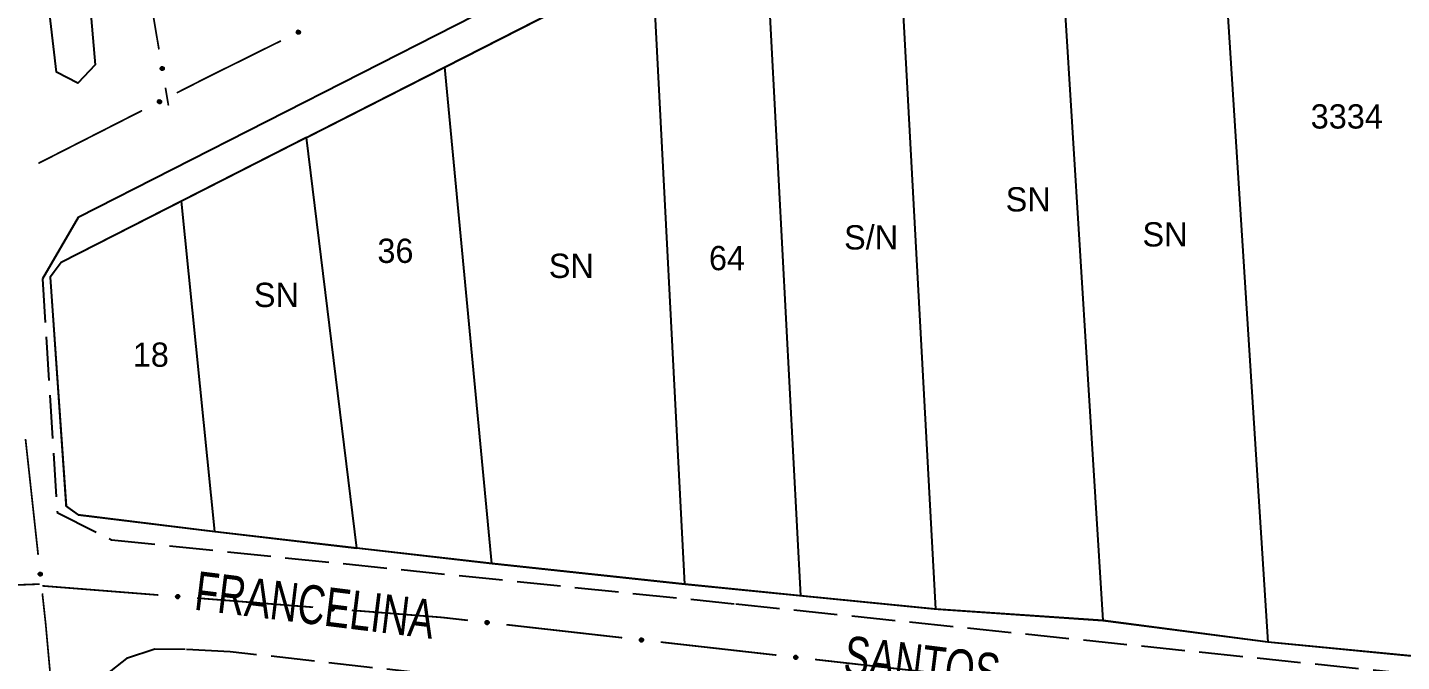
# Model space of a CAD drawing. Extents: x 203555 to 204724, y 4873703 to 4874787.
# Drawn here: x 203718.5 to 203860, y 4874464 to 4874529.3 of the extents above; entities that cross this region are included whole.
import ezdxf
from ezdxf.enums import TextEntityAlignment as Align

# ---------------------------------------------------------------- set-up
doc = ezdxf.new("R2010")
doc.units = 0
doc.header["$LTSCALE"] = 1.5
doc.header["$MEASUREMENT"] = 0
doc.linetypes.add('TRACO_11', pattern=[8, 3, -1, 3, -1])
for name, color, linetype in [('CD_MALHA_LOTES', 7, 'CONTINUOUS'), ('RU-QUADRA', 210, 'CONTINUOUS'), ('SV-EIXO-RUA-N-PAV', 6, 'CONTINUOUS'), ('SV-EIXO-RUA-PAV', 20, 'CONTINUOUS'), ('SV-RUA-PAVIM', 7, 'CONTINUOUS'), ('SV-TXT-RUA-N-PAV', 7, 'CONTINUOUS'), ('Th_NmrPort', 1, 'CONTINUOUS')]:
    doc.layers.add(name, color=color, linetype=linetype)
doc.styles.add('ARIAL', font='ARIAL.SHX')

msp = doc.modelspace()

# ---------------------------------------------------------------- linework, layer by layer
at = {"layer": 'CD_MALHA_LOTES', "linetype": 'Continuous', "flags": 128}
for points in [[(203846.294139, 4874466.003612), (203839.945466, 4874565.416091)], [(203829.29268, 4874468.204952), (203823.76389, 4874557.193845)], [(203812.07095, 4874469.391335), (203807.717687, 4874549.037904)], [(203798.139042, 4874470.770442), (203794.356061, 4874542.221238)], [(203761.480033, 4874525.24808), (203782.866752, 4874536.138822)], [(203786.197407, 4874471.952533), (203782.866752, 4874536.138822)], [(203747.222221, 4874517.987585), (203761.480033, 4874525.24808)], [(203766.311202, 4874474.082995), (203761.480033, 4874525.24808)], [(203747.222221, 4874517.987585), (203734.328414, 4874511.421681)], [(203752.403651, 4874475.68924), (203747.222221, 4874517.987585)], [(203734.328414, 4874511.421681), (203721.936061, 4874505.111133), (203720.811815, 4874503.598498), (203722.443025, 4874480.000167), (203723.678974, 4874479.120843), (203737.788939, 4874477.377159)], [(203737.788939, 4874477.377159), (203734.328414, 4874511.421681)], [(203737.788939, 4874477.377159), (203752.403651, 4874475.68924)], [(203766.311202, 4874474.082995), (203752.403651, 4874475.68924)], [(203786.197407, 4874471.952533), (203766.311202, 4874474.082995)], [(203798.139042, 4874470.770442), (203786.197407, 4874471.952533)], [(203812.07095, 4874469.391335), (203798.139042, 4874470.770442)], [(203829.29268, 4874468.204952), (203812.07095, 4874469.391335)], [(203846.294139, 4874466.003612), (203829.29268, 4874468.204952)], [(203864.879671, 4874464.191479), (203846.294139, 4874466.003612)]]:
    msp.add_lwpolyline(points, dxfattribs=at)
at = {"layer": 'RU-QUADRA', "linetype": 'Continuous', "const_width": 0.18, "flags": 128}
msp.add_lwpolyline([(203864.879671, 4874464.191479), (203846.294139, 4874466.003612), (203829.29268, 4874468.204952), (203812.07095, 4874469.391335), (203798.139042, 4874470.770442), (203786.197407, 4874471.952533), (203766.311202, 4874474.082995), (203752.403651, 4874475.68924), (203737.788939, 4874477.377159), (203723.678974, 4874479.120843), (203722.443025, 4874480.000167), (203720.811815, 4874503.598498), (203721.936061, 4874505.111133), (203734.328414, 4874511.421681), (203747.222221, 4874517.987585), (203761.480033, 4874525.24808), (203782.866752, 4874536.138822), (203794.356061, 4874542.221238), (203807.717687, 4874549.037904), (203823.76389, 4874557.193845), (203839.945466, 4874565.416091), (203857.366509, 4874574.795304), (203872.011302, 4874582.679827)], dxfattribs=at)
at = {"layer": 'SV-EIXO-RUA-N-PAV', "const_width": 0.18}
msp.add_lwpolyline([(203719.717749, 4874471.970587), (203707.726074, 4874471.523692)], dxfattribs=at)
at = {"layer": 'SV-EIXO-RUA-PAV', "const_width": 0.18}
for points in [[(203730.013648, 4874538.89033), (203732.015948, 4874527.058559)], [(203744.582314, 4874527.946587), (203737.414891, 4874524.39299)], [(203736.96741, 4874524.17113), (203733.848292, 4874522.582145)], [(203737.414891, 4874524.39299), (203736.96741, 4874524.17113)], [(203732.683381, 4874523.114636), (203732.85024, 4874522.128655)], [(203732.85024, 4874522.128655), (203732.993666, 4874521.281135)], [(203730.284134, 4874520.766442), (203719.59166, 4874515.319333)], [(203718.266529, 4874486.914111), (203719.5679, 4874474.984885)], [(203719.988687, 4874471.789962), (203731.951464, 4874470.845532)], [(203720.00169, 4874471.008476), (203720.327032, 4874468.02617)], [(203735.939057, 4874470.530722), (203747.901835, 4874469.586292)], [(203720.327032, 4874468.02617), (203720.349936, 4874467.816218)], [(203751.889427, 4874469.271482), (203760.861511, 4874468.563159)], [(203760.861511, 4874468.563159), (203761.171122, 4874468.538717)], [(203761.171122, 4874468.538717), (203763.843615, 4874468.237407)], [(203720.349936, 4874467.816218), (203721.141391, 4874459.063124)], [(203767.818432, 4874467.789265), (203779.742883, 4874466.444842)], [(203783.7177, 4874465.996701), (203795.642151, 4874464.652277)], [(203799.616967, 4874464.204136), (203811.541418, 4874462.859713)]]:
    msp.add_lwpolyline(points, dxfattribs=at)
at = {"layer": 'SV-EIXO-RUA-PAV'}
for points in [[(203746.551795, 4874528.800184), (203746.536831, 4874528.753621), (203746.514449, 4874528.716663), (203746.486908, 4874528.691211), (203746.456707, 4874528.675065), (203746.423949, 4874528.662027), (203746.388023, 4874528.656169), (203746.346708, 4874528.658499), (203746.299893, 4874528.673182), (203746.26354, 4874528.698599), (203746.237142, 4874528.724264), (203746.218493, 4874528.754787), (203746.206361, 4874528.786822), (203746.201509, 4874528.824342), (203746.20428, 4874528.866187), (203746.220184, 4874528.912904), (203746.242375, 4874528.948986), (203746.26966, 4874528.972906), (203746.300464, 4874528.99146), (203746.334067, 4874529.004369), (203746.369366, 4874529.009917), (203746.411493, 4874529.007051), (203746.457394, 4874528.990743), (203746.493635, 4874528.969021), (203746.517931, 4874528.942079), (203746.535515, 4874528.911341), (203746.548991, 4874528.878644), (203746.556384, 4874528.842775), (203746.551795, 4874528.800184)], [(203732.434228, 4874525.246632), (203732.474494, 4874525.218871), (203732.503425, 4874525.186779), (203732.51985, 4874525.153067), (203732.526597, 4874525.119492), (203732.529631, 4874525.084366), (203732.524876, 4874525.048276), (203732.510726, 4874525.00939), (203732.483162, 4874524.968802), (203732.448338, 4874524.941326), (203732.416149, 4874524.923454), (203732.381544, 4874524.914403), (203732.347371, 4874524.912028), (203732.310047, 4874524.918207), (203732.27078, 4874524.932931), (203732.230638, 4874524.961636), (203732.202491, 4874524.993293), (203732.187459, 4874525.026318), (203732.17858, 4874525.061165), (203732.175913, 4874525.097063), (203732.180785, 4874525.132462), (203732.195681, 4874525.171972), (203732.224537, 4874525.211217), (203732.255791, 4874525.23965), (203732.288596, 4874525.255141), (203732.3231, 4874525.26311), (203732.358294, 4874525.266581), (203732.394771, 4874525.263312), (203732.434228, 4874525.246632)], [(203732.244206, 4874521.641428), (203732.22975, 4874521.594705), (203732.207771, 4874521.557505), (203732.180509, 4874521.531754), (203732.150486, 4874521.515281), (203732.117872, 4874521.501887), (203732.082011, 4874521.495638), (203732.040673, 4874521.497519), (203731.993702, 4874521.511691), (203731.957074, 4874521.536711), (203731.930398, 4874521.562087), (203731.911418, 4874521.592405), (203731.898937, 4874521.624306), (203731.893678, 4874521.661771), (203731.895993, 4874521.703644), (203731.911387, 4874521.750531), (203731.933185, 4874521.786853), (203731.960208, 4874521.811068), (203731.990808, 4874521.829956), (203732.024268, 4874521.843231), (203732.059505, 4874521.849162), (203732.101661, 4874521.846755), (203732.147737, 4874521.830948), (203732.184212, 4874521.809621), (203732.208799, 4874521.782946), (203732.226717, 4874521.752401), (203732.240548, 4874521.719853), (203732.248331, 4874521.684066), (203732.244206, 4874521.641428)], [(203719.878644, 4874473.151452), (203719.917204, 4874473.121366), (203719.944193, 4874473.087624), (203719.958602, 4874473.053002), (203719.963358, 4874473.019088), (203719.964316, 4874472.983844), (203719.957442, 4874472.948098), (203719.941025, 4874472.910113), (203719.911116, 4874472.87122), (203719.874733, 4874472.845845), (203719.841547, 4874472.829902), (203719.806468, 4874472.822907), (203719.772215, 4874472.82255), (203719.73532, 4874472.830918), (203719.696989, 4874472.847932), (203719.658608, 4874472.878952), (203719.632376, 4874472.912214), (203719.619318, 4874472.946067), (203719.612509, 4874472.981377), (203719.611962, 4874473.01737), (203719.618912, 4874473.05242), (203719.636111, 4874473.090983), (203719.667231, 4874473.128459), (203719.700106, 4874473.155001), (203719.733767, 4874473.168531), (203719.768681, 4874473.174452), (203719.804019, 4874473.175843), (203719.84024, 4874473.170429), (203719.878644, 4874473.151452)], [(203733.810689, 4874470.809174), (203733.847434, 4874470.841452), (203733.885614, 4874470.86168), (203733.922314, 4874470.869386), (203733.956521, 4874470.867738), (203733.991326, 4874470.862112), (203734.025165, 4874470.848697), (203734.059425, 4874470.825488), (203734.092063, 4874470.788856), (203734.110214, 4874470.748382), (203734.119693, 4874470.712806), (203734.120029, 4874470.677038), (203734.113997, 4874470.643318), (203734.0989, 4874470.608629), (203734.075042, 4874470.57414), (203734.037412, 4874470.542212), (203733.999845, 4874470.522638), (203733.964151, 4874470.516117), (203733.928191, 4874470.516007), (203733.892726, 4874470.522177), (203733.859585, 4874470.535537), (203733.824903, 4874470.559621), (203733.793883, 4874470.597179), (203733.773932, 4874470.634425), (203733.766912, 4874470.670018), (203733.7676, 4874470.705423), (203733.772819, 4874470.740401), (203733.784888, 4874470.774979), (203733.810689, 4874470.809174)], [(203749.76106, 4874469.549934), (203749.797804, 4874469.582212), (203749.835984, 4874469.60244), (203749.872685, 4874469.610145), (203749.906891, 4874469.608498), (203749.941696, 4874469.602871), (203749.975535, 4874469.589457), (203750.009795, 4874469.566248), (203750.042433, 4874469.529616), (203750.060584, 4874469.489142), (203750.070064, 4874469.453565), (203750.0704, 4874469.417798), (203750.064367, 4874469.384078), (203750.04927, 4874469.349389), (203750.025412, 4874469.3149), (203749.987782, 4874469.282972), (203749.950215, 4874469.263398), (203749.914521, 4874469.256877), (203749.878561, 4874469.256767), (203749.843097, 4874469.262937), (203749.809955, 4874469.276297), (203749.775273, 4874469.300381), (203749.744253, 4874469.337939), (203749.724302, 4874469.375185), (203749.717282, 4874469.410778), (203749.717971, 4874469.446183), (203749.72319, 4874469.481161), (203749.735258, 4874469.515738), (203749.76106, 4874469.549934)], [(203765.700581, 4874468.138821), (203765.738385, 4874468.169851), (203765.777221, 4874468.188789), (203765.814159, 4874468.195261), (203765.848291, 4874468.19247), (203765.882888, 4874468.185681), (203765.916259, 4874468.171141), (203765.949723, 4874468.146798), (203765.981116, 4874468.109094), (203765.997902, 4874468.068035), (203766.006185, 4874468.032161), (203766.005323, 4874467.996402), (203765.998165, 4874467.962903), (203765.981915, 4874467.928739), (203765.956916, 4874467.895068), (203765.918238, 4874467.864418), (203765.880037, 4874467.846113), (203765.844145, 4874467.84079), (203765.808201, 4874467.841884), (203765.772963, 4874467.849238), (203765.740287, 4874467.8637), (203765.706431, 4874467.888932), (203765.676686, 4874467.927508), (203765.657993, 4874467.9654), (203765.652168, 4874468.001208), (203765.654042, 4874468.036571), (203765.660429, 4874468.071354), (203765.673649, 4874468.105508), (203765.700581, 4874468.138821)], [(203781.599848, 4874466.346256), (203781.637653, 4874466.377286), (203781.676489, 4874466.396224), (203781.713427, 4874466.402697), (203781.747559, 4874466.399905), (203781.782156, 4874466.393116), (203781.815527, 4874466.378576), (203781.848991, 4874466.354234), (203781.880384, 4874466.316529), (203781.89717, 4874466.27547), (203781.905453, 4874466.239596), (203781.904591, 4874466.203838), (203781.897433, 4874466.170339), (203781.881183, 4874466.136174), (203781.856183, 4874466.102503), (203781.817506, 4874466.071853), (203781.779304, 4874466.053548), (203781.743412, 4874466.048226), (203781.707468, 4874466.049319), (203781.672231, 4874466.056674), (203781.639555, 4874466.071136), (203781.605699, 4874466.096367), (203781.575953, 4874466.134943), (203781.557261, 4874466.172836), (203781.551436, 4874466.208644), (203781.55331, 4874466.244006), (203781.559697, 4874466.27879), (203781.572917, 4874466.312944), (203781.599848, 4874466.346256)], [(203797.499116, 4874464.553691), (203797.53692, 4874464.584721), (203797.575757, 4874464.60366), (203797.612694, 4874464.610132), (203797.646827, 4874464.60734), (203797.681424, 4874464.600552), (203797.714795, 4874464.586011), (203797.748258, 4874464.561669), (203797.779652, 4874464.523964), (203797.796437, 4874464.482905), (203797.80472, 4874464.447031), (203797.803859, 4874464.411273), (203797.796701, 4874464.377774), (203797.780451, 4874464.343609), (203797.755451, 4874464.309938), (203797.716773, 4874464.279289), (203797.678572, 4874464.260983), (203797.64268, 4874464.255661), (203797.606736, 4874464.256755), (203797.571498, 4874464.264109), (203797.538823, 4874464.278571), (203797.504966, 4874464.303803), (203797.475221, 4874464.342378), (203797.456529, 4874464.380271), (203797.450704, 4874464.416079), (203797.452577, 4874464.451442), (203797.458965, 4874464.486225), (203797.472184, 4874464.520379), (203797.499116, 4874464.553691)]]:
    msp.add_lwpolyline(points, close=True, dxfattribs=at)
for points in [[(203746.457394, 4874528.990743), (203746.201509, 4874528.824342)], [(203746.411493, 4874529.007051), (203746.20428, 4874528.866187)], [(203746.431683, 4874528.995821), (203746.205395, 4874528.847075)], [(203746.473125, 4874528.979816), (203746.207706, 4874528.808623)], [(203746.386553, 4874529.003906), (203746.218976, 4874528.893408)], [(203746.369366, 4874529.009917), (203746.220184, 4874528.912904)], [(203746.348111, 4874529.004646), (203746.23681, 4874528.934233)], [(203746.334067, 4874529.004369), (203746.242375, 4874528.948986)], [(203746.493635, 4874528.969021), (203746.206361, 4874528.786822)], [(203746.502332, 4874528.954698), (203746.214908, 4874528.772594)], [(203746.517931, 4874528.942079), (203746.218493, 4874528.754787)], [(203746.524204, 4874528.925943), (203746.228232, 4874528.742648)], [(203746.535515, 4874528.911341), (203746.237142, 4874528.724264)], [(203746.539347, 4874528.892329), (203746.25559, 4874528.712044)], [(203746.548991, 4874528.878644), (203746.26354, 4874528.698599)], [(203746.548387, 4874528.858735), (203746.286019, 4874528.687532)], [(203746.556384, 4874528.842775), (203746.299893, 4874528.673182)], [(203746.552537, 4874528.822717), (203746.325622, 4874528.669092)], [(203746.551795, 4874528.800184), (203746.346708, 4874528.658499)], [(203746.542614, 4874528.775152), (203746.373804, 4874528.660996)], [(203746.536831, 4874528.753621), (203746.388023, 4874528.656169)], [(203746.524163, 4874528.732498), (203746.413479, 4874528.663914)], [(203746.514449, 4874528.716663), (203746.423949, 4874528.662027)], [(203732.175913, 4874525.097063), (203732.202491, 4874524.993293)], [(203732.1797, 4874525.110589), (203732.215011, 4874524.983709)], [(203732.180785, 4874525.132462), (203732.230638, 4874524.961636)], [(203732.191498, 4874525.147184), (203732.248956, 4874524.954855)], [(203732.195681, 4874525.171972), (203732.27078, 4874524.932931)], [(203732.212258, 4874525.188063), (203732.289401, 4874524.928485)], [(203732.224537, 4874525.211217), (203732.310047, 4874524.918207)], [(203732.239539, 4874525.223126), (203732.326886, 4874524.919606)], [(203732.255791, 4874525.23965), (203732.347371, 4874524.912028)], [(203732.272014, 4874525.243845), (203732.36346, 4874524.916108)], [(203732.288596, 4874525.255141), (203732.381544, 4874524.914403)], [(203732.305856, 4874525.256492), (203732.395977, 4874524.920227)], [(203732.3231, 4874525.26311), (203732.416149, 4874524.923454)], [(203732.34241, 4874525.261294), (203732.433172, 4874524.937593)], [(203732.358294, 4874525.266581), (203732.448338, 4874524.941326)], [(203732.377183, 4874525.260259), (203732.46542, 4874524.959657)], [(203732.394771, 4874525.263312), (203732.483162, 4874524.968802)], [(203732.412867, 4874525.253843), (203732.494501, 4874524.992257)], [(203732.434228, 4874525.246632), (203732.510726, 4874525.00939)], [(203732.455547, 4874525.230619), (203732.516152, 4874525.036055)], [(203732.474494, 4874525.218871), (203732.524876, 4874525.048276)], [(203732.491065, 4874525.200648), (203732.524803, 4874525.074885)], [(203732.503425, 4874525.186779), (203732.529631, 4874525.084366)], [(203732.147737, 4874521.830948), (203731.893678, 4874521.661771)], [(203732.101661, 4874521.846755), (203731.895993, 4874521.703644)], [(203732.121972, 4874521.835746), (203731.897316, 4874521.684545)], [(203732.184212, 4874521.809621), (203731.898937, 4874521.624306)], [(203732.163586, 4874521.820192), (203731.900046, 4874521.64612)], [(203732.193064, 4874521.795393), (203731.907639, 4874521.610172)], [(203732.076756, 4874521.843339), (203731.910392, 4874521.731023)], [(203732.059505, 4874521.849162), (203731.911387, 4874521.750531)], [(203732.208799, 4874521.782946), (203731.911418, 4874521.592405)], [(203732.215247, 4874521.766879), (203731.921289, 4874521.580373)], [(203732.038308, 4874521.84366), (203731.927781, 4874521.77204)], [(203732.226717, 4874521.752401), (203731.930398, 4874521.562087)], [(203732.024268, 4874521.843231), (203731.933185, 4874521.786853)], [(203732.230755, 4874521.733431), (203731.948978, 4874521.550068)], [(203732.240548, 4874521.719853), (203731.957074, 4874521.536711)], [(203732.240161, 4874521.699938), (203731.979672, 4874521.525889)], [(203732.248331, 4874521.684066), (203731.993702, 4874521.511691)], [(203732.244703, 4874521.663968), (203732.019474, 4874521.507881)], [(203732.244206, 4874521.641428), (203732.040673, 4874521.497519)], [(203732.235297, 4874521.616297), (203732.06774, 4874521.500311)], [(203732.22975, 4874521.594705), (203732.082011, 4874521.495638)], [(203732.217312, 4874521.573445), (203732.107382, 4874521.50366)], [(203732.207771, 4874521.557505), (203732.117872, 4874521.501887)], [(203719.611962, 4874473.01737), (203719.632376, 4874472.912214)], [(203719.616539, 4874473.03065), (203719.64431, 4874472.901908)], [(203719.618912, 4874473.05242), (203719.658608, 4874472.878952)], [(203719.630474, 4874473.066485), (203719.676496, 4874472.871104)], [(203719.636111, 4874473.090983), (203719.696989, 4874472.847932)], [(203719.653608, 4874473.10607), (203719.715315, 4874472.842396)], [(203719.667231, 4874473.128459), (203719.73532, 4874472.830918)], [(203719.682908, 4874473.139464), (203719.752212, 4874472.831322)], [(203719.700106, 4874473.155001), (203719.772215, 4874472.82255)], [(203719.716549, 4874473.158232), (203719.788516, 4874472.825674)], [(203719.733767, 4874473.168531), (203719.806468, 4874472.822907)], [(203719.751077, 4874473.168862), (203719.821219, 4874472.827869)], [(203719.768681, 4874473.174452), (203719.841547, 4874472.829902)], [(203719.78785, 4874473.171501), (203719.859373, 4874472.843012)], [(203719.804019, 4874473.175843), (203719.874733, 4874472.845845)], [(203719.822502, 4874473.168418), (203719.892866, 4874472.863137)], [(203719.84024, 4874473.170429), (203719.911116, 4874472.87122)], [(203719.857745, 4874473.159909), (203719.923818, 4874472.893966)], [(203719.878644, 4874473.151452), (203719.941025, 4874472.910113)], [(203719.898982, 4874473.13421), (203719.948013, 4874472.936412)], [(203719.917204, 4874473.121366), (203719.957442, 4874472.948098)], [(203719.932672, 4874473.102198), (203719.958938, 4874472.974664)], [(203719.944193, 4874473.087624), (203719.964316, 4874472.983844)], [(203733.766912, 4874470.670018), (203734.120029, 4874470.677038)], [(203733.7676, 4874470.705423), (203734.119693, 4874470.712806)], [(203733.769812, 4874470.687086), (203734.117903, 4874470.692455)], [(203733.772819, 4874470.740401), (203734.110214, 4874470.748382)], [(203733.773821, 4874470.651181), (203734.113965, 4874470.659916)], [(203733.773932, 4874470.634425), (203734.113997, 4874470.643318)], [(203733.774072, 4874470.723706), (203734.110135, 4874470.732763)], [(203733.783558, 4874470.757177), (203734.096604, 4874470.769419)], [(203733.784888, 4874470.774979), (203734.092063, 4874470.788856)], [(203733.785992, 4874470.614633), (203734.101651, 4874470.6253)], [(203733.793883, 4874470.597179), (203734.0989, 4874470.608629)], [(203733.798485, 4874470.790217), (203734.072083, 4874470.805574)], [(203733.810689, 4874470.809174), (203734.059425, 4874470.825488)], [(203733.813341, 4874470.579623), (203734.083896, 4874470.591114)], [(203733.824903, 4874470.559621), (203734.075042, 4874470.57414)], [(203733.831419, 4874470.825943), (203734.034889, 4874470.837255)], [(203733.847434, 4874470.841452), (203734.025165, 4874470.848697)], [(203733.847921, 4874470.549518), (203734.048456, 4874470.558324)], [(203733.859585, 4874470.535537), (203734.037412, 4874470.542212)], [(203733.869149, 4874470.853077), (203733.999343, 4874470.855118)], [(203733.880532, 4874470.529149), (203734.012194, 4874470.532442)], [(203733.885614, 4874470.86168), (203733.991326, 4874470.862112)], [(203733.892726, 4874470.522177), (203733.999845, 4874470.522638)], [(203749.735258, 4874469.515738), (203750.042433, 4874469.529616)], [(203749.748856, 4874469.530977), (203750.022453, 4874469.546334)], [(203749.76106, 4874469.549934), (203750.009795, 4874469.566248)], [(203749.781789, 4874469.566703), (203749.98526, 4874469.578015)], [(203749.797804, 4874469.582212), (203749.975535, 4874469.589457)], [(203749.819519, 4874469.593837), (203749.949713, 4874469.595877)], [(203749.835984, 4874469.60244), (203749.941696, 4874469.602871)], [(203749.717282, 4874469.410778), (203750.0704, 4874469.417798)], [(203749.717971, 4874469.446183), (203750.070064, 4874469.453565)], [(203749.720182, 4874469.427846), (203750.068273, 4874469.433215)], [(203749.72319, 4874469.481161), (203750.060584, 4874469.489142)], [(203749.724191, 4874469.391941), (203750.064335, 4874469.400676)], [(203749.724302, 4874469.375185), (203750.064367, 4874469.384078)], [(203749.724442, 4874469.464466), (203750.060505, 4874469.473523)], [(203749.733928, 4874469.497936), (203750.046974, 4874469.510179)], [(203749.736362, 4874469.355392), (203750.052021, 4874469.36606)], [(203749.744253, 4874469.337939), (203750.04927, 4874469.349389)], [(203749.763711, 4874469.320383), (203750.034266, 4874469.331874)], [(203749.775273, 4874469.300381), (203750.025412, 4874469.3149)], [(203749.798291, 4874469.290277), (203749.998827, 4874469.299083)], [(203749.809955, 4874469.276297), (203749.987782, 4874469.282972)], [(203749.830903, 4874469.269909), (203749.962564, 4874469.273202)], [(203749.843097, 4874469.262937), (203749.950215, 4874469.263398)], [(203765.673649, 4874468.105508), (203765.981116, 4874468.109094)], [(203765.687749, 4874468.120283), (203765.961707, 4874468.126472)], [(203765.700581, 4874468.138821), (203765.949723, 4874468.146798)], [(203765.72186, 4874468.154886), (203765.925595, 4874468.159379)], [(203765.738385, 4874468.169851), (203765.916259, 4874468.171141)], [(203765.760477, 4874468.180742), (203765.890667, 4874468.178422)], [(203765.777221, 4874468.188789), (203765.882888, 4874468.185681)], [(203765.652168, 4874468.001208), (203766.005323, 4874467.996402)], [(203765.654042, 4874468.036571), (203766.006185, 4874468.032161)], [(203765.655638, 4874468.01817), (203766.003714, 4874468.011882)], [(203765.657993, 4874467.9654), (203765.998165, 4874467.962903)], [(203765.658443, 4874467.982151), (203765.998689, 4874467.979493)], [(203765.660429, 4874468.071354), (203765.997902, 4874468.068035)], [(203765.661122, 4874468.054627), (203765.9973, 4874468.052427)], [(203765.669384, 4874467.945215), (203765.985223, 4874467.945308)], [(203765.671724, 4874468.087761), (203765.985004, 4874468.089516)], [(203765.676686, 4874467.927508), (203765.981915, 4874467.928739)], [(203765.695545, 4874467.90931), (203765.966333, 4874467.911736)], [(203765.706431, 4874467.888932), (203765.956916, 4874467.895068)], [(203765.729098, 4874467.878064), (203765.929816, 4874467.880151)], [(203765.740287, 4874467.8637), (203765.918238, 4874467.864418)], [(203765.761009, 4874467.856615), (203765.892707, 4874467.855498)], [(203765.772963, 4874467.849238), (203765.880037, 4874467.846113)], [(203781.551436, 4874466.208644), (203781.904591, 4874466.203838)], [(203781.55331, 4874466.244006), (203781.905453, 4874466.239596)], [(203781.554906, 4874466.225605), (203781.902982, 4874466.219317)], [(203781.557261, 4874466.172836), (203781.897433, 4874466.170339)], [(203781.557711, 4874466.189587), (203781.897957, 4874466.186928)], [(203781.559697, 4874466.27879), (203781.89717, 4874466.27547)], [(203781.56039, 4874466.262062), (203781.896568, 4874466.259862)], [(203781.568652, 4874466.152651), (203781.884491, 4874466.152744)], [(203781.570991, 4874466.295196), (203781.884271, 4874466.296951)], [(203781.572917, 4874466.312944), (203781.880384, 4874466.316529)], [(203781.575953, 4874466.134943), (203781.881183, 4874466.136174)], [(203781.587016, 4874466.327719), (203781.860974, 4874466.333907)], [(203781.594813, 4874466.116745), (203781.865601, 4874466.119171)], [(203781.599848, 4874466.346256), (203781.848991, 4874466.354234)], [(203781.605699, 4874466.096367), (203781.856183, 4874466.102503)], [(203781.621127, 4874466.362322), (203781.824863, 4874466.366815)], [(203781.628366, 4874466.085499), (203781.829083, 4874466.087586)], [(203781.637653, 4874466.377286), (203781.815527, 4874466.378576)], [(203781.639555, 4874466.071136), (203781.817506, 4874466.071853)], [(203781.659745, 4874466.388177), (203781.789934, 4874466.385858)], [(203781.660277, 4874466.06405), (203781.791975, 4874466.062933)], [(203781.672231, 4874466.056674), (203781.779304, 4874466.053548)], [(203781.676489, 4874466.396224), (203781.782156, 4874466.393116)], [(203797.450704, 4874464.416079), (203797.803859, 4874464.411273)], [(203797.452577, 4874464.451442), (203797.80472, 4874464.447031)], [(203797.454174, 4874464.43304), (203797.802249, 4874464.426753)], [(203797.456529, 4874464.380271), (203797.796701, 4874464.377774)], [(203797.456979, 4874464.397022), (203797.797224, 4874464.394363)], [(203797.458965, 4874464.486225), (203797.796437, 4874464.482905)], [(203797.459657, 4874464.469498), (203797.795835, 4874464.467298)], [(203797.467919, 4874464.360086), (203797.783758, 4874464.360179)], [(203797.470259, 4874464.502632), (203797.783539, 4874464.504386)], [(203797.472184, 4874464.520379), (203797.779652, 4874464.523964)], [(203797.475221, 4874464.342378), (203797.780451, 4874464.343609)], [(203797.486284, 4874464.535154), (203797.760242, 4874464.541342)], [(203797.494081, 4874464.32418), (203797.764868, 4874464.326606)], [(203797.499116, 4874464.553691), (203797.748258, 4874464.561669)], [(203797.504966, 4874464.303803), (203797.755451, 4874464.309938)], [(203797.520395, 4874464.569757), (203797.72413, 4874464.57425)], [(203797.527633, 4874464.292934), (203797.728351, 4874464.295021)], [(203797.53692, 4874464.584721), (203797.714795, 4874464.586011)], [(203797.538823, 4874464.278571), (203797.716773, 4874464.279289)], [(203797.559013, 4874464.595613), (203797.689202, 4874464.593293)], [(203797.559544, 4874464.271485), (203797.691242, 4874464.270369)], [(203797.571498, 4874464.264109), (203797.678572, 4874464.260983)], [(203797.575757, 4874464.60366), (203797.681424, 4874464.600552)]]:
    msp.add_lwpolyline(points, dxfattribs=at)
at = {"layer": 'SV-RUA-PAVIM', "linetype": 'Continuous'}
msp.add_polyline3d([(204016.138233, 4874613.065548, 4.97729), (203972.585479, 4874607.943447, 4.9618), (203904.863574, 4874599.147215, 4.9618), (203897.498513, 4874597.599863, 4.9618), (203891.2474, 4874596.047475, 4.969545), (203886.237493, 4874593.454188, 5.054737), (203862.026204, 4874580.875499, 5.457461), (203827.304148, 4874562.732033, 6.472017), (203809.701316, 4874554.145287, 6.944444), (203781.998218, 4874539.461161, 7.292955), (203723.695635, 4874509.728157, 7.858318), (203720.001576, 4874503.42821, 7.997723)], dxfattribs=at)
msp.add_polyline3d([(203719.925325, 4874537.969213, 7.68019), (203718.812486, 4874551.473558, 7.509807), (203719.615759, 4874553.097256, 7.409126), (203721.226198, 4874553.32499, 7.424615), (203723.176919, 4874551.770025, 7.502062), (203725.439322, 4874525.479201, 7.788616), (203723.654511, 4874523.583514, 7.788616), (203721.446165, 4874524.715469, 7.788616)], close=True, dxfattribs=at)
at = {"layer": 'SV-RUA-PAVIM', "linetype": 'TRACO_11'}
for points in [[(203720.001576, 4874503.42821, 7.997723), (203721.519719, 4874479.363751, 8.082914)], [(203721.519719, 4874479.363751, 8.144873), (203727.129284, 4874476.52814, 8.168106), (203791.458768, 4874469.927633, 8.183596), (203861.29081, 4874462.689613, 8.051936), (203937.49708, 4874453.877095, 7.974489), (203951.980013, 4874452.130012, 7.897042)], [(203862.363601, 4874452.131142, 8.183596), (203829.430497, 4874455.431671, 8.183596), (203789.780736, 4874459.334474, 8.183596), (203739.336333, 4874465.008874, 8.253298), (203734.71473, 4874465.242093, 8.253298), (203731.582991, 4874465.269356, 8.253298), (203728.684266, 4874464.307188, 8.253298), (203726.564592, 4874462.652009, 8.261043), (203724.230477, 4874459.345786, 8.261043)]]:
    msp.add_polyline3d(points, dxfattribs=at)

# ---------------------------------------------------------------- texts
at = {"layer": 'SV-TXT-RUA-N-PAV', "style": 'ARIAL', "width": 0.7}
for s, p in [('FRANCELINA', (203735.543525, 4874469.34519)), ('SANTOS', (203802.425093, 4874462.71469))]:
    msp.add_text(s, height=4, rotation=353, dxfattribs=at).set_placement(p)
at = {"layer": 'Th_NmrPort', "color": 1}
for s, p in [('3334', (203850.682714, 4874520.157577)), ('SN', (203819.251677, 4874511.615813)), ('SN', (203833.351897, 4874508.005626)), ('S/N', (203802.604283, 4874507.698013)), ('36', (203754.52013, 4874506.313822)), ('64', (203788.680175, 4874505.563625)), ('SN', (203772.180365, 4874504.767547)), ('SN', (203741.795424, 4874501.768947)), ('18', (203729.319429, 4874495.614083))]:
    msp.add_text(s, height=2.5, dxfattribs=at).set_placement(p, align=Align.MIDDLE_LEFT)

doc.saveas('drawing.dxf')
